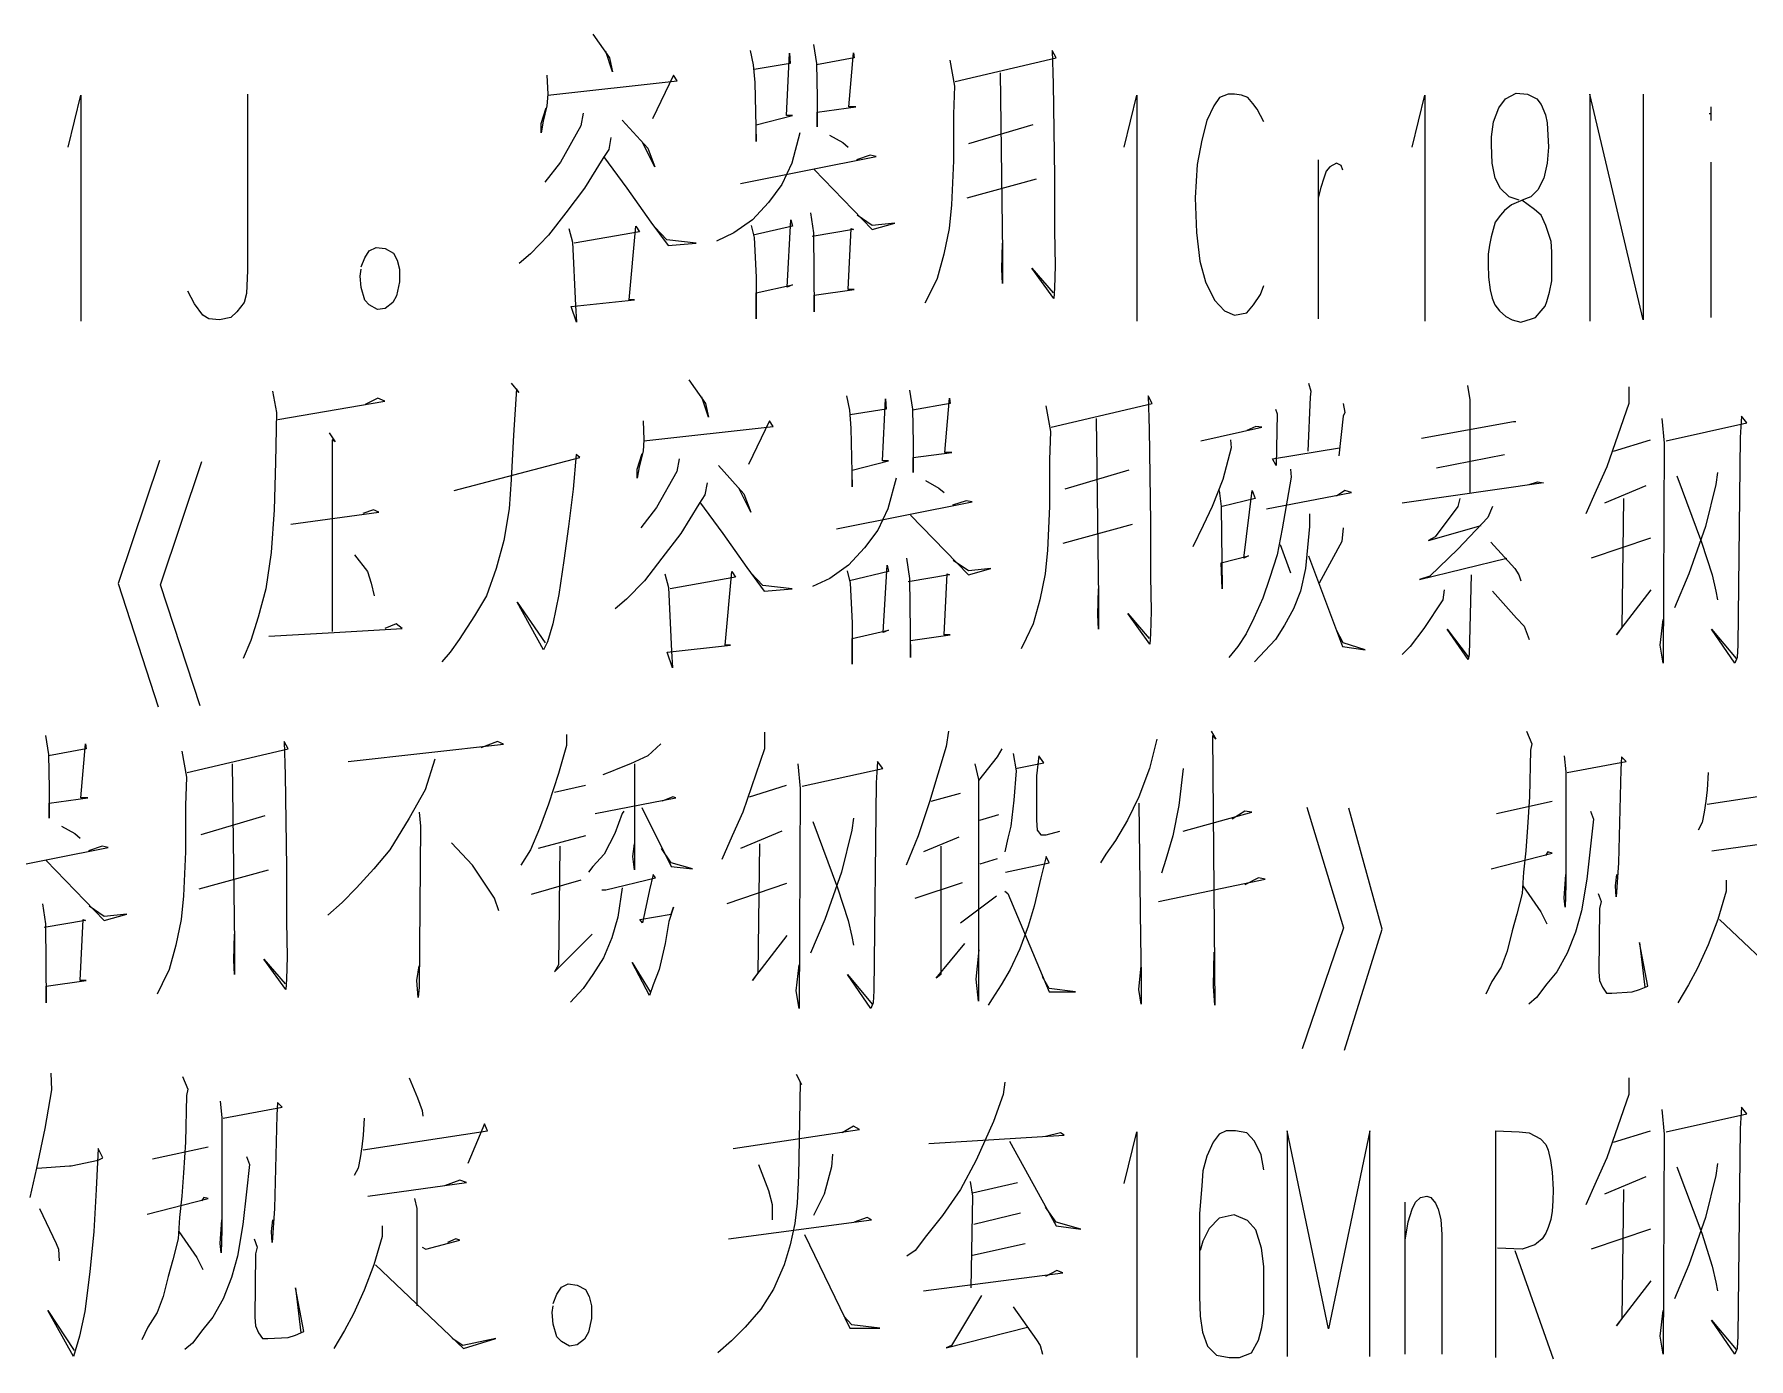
# Model space of a CAD drawing. Extents: x 0 to 8410, y 0 to 11890.
# Drawn here: x 7604.1 to 7901.8, y 11146.6 to 11376.6 of the extents above; entities that cross this region are included whole.
import ezdxf

# ---------------------------------------------------------------- set-up
doc = ezdxf.new("R2010")
doc.units = 0
doc.header["$MEASUREMENT"] = 0
doc.layers.add('6', color=7, linetype='Continuous')
doc.layers.add('8', color=7, linetype='Continuous')

# ---------------------------------------------------------------- blocks, each defined once
blk = doc.blocks.new('BLKENT759')
at = {"layer": '8', "color": 2, "linetype": 'Continuous'}
for p, q in [((7701.14, 11376.6), (7704.01, 11372.5)), ((7704.54, 11370.1), (7703.36, 11373.6)), ((7728.46, 11373.8), (7728.98, 11371.3)), ((7734.73, 11362.5), (7735.25, 11373.3)), ((7735.25, 11373.3), (7735.39, 11371.5)), ((7739.44, 11374.8), (7739.96, 11371.5)), ((7745.58, 11364), (7746.37, 11373.4)), ((7746.37, 11373.4), (7746.5, 11372.5)), ((7781.53, 11372.5), (7780.87, 11373.8)), ((7780.87, 11373.8), (7781.01, 11368)), ((7704.01, 11372.5), (7704.54, 11370.1)), ((7728.98, 11371.3), (7729.24, 11368.2)), ((7735.39, 11371.5), (7729.11, 11370.5)), ((7746.5, 11372.5), (7739.96, 11371.3)), ((7739.96, 11371.5), (7740.09, 11365.6)), ((7763.1, 11372.1), (7763.88, 11367.6)), ((7764.01, 11368.4), (7781.53, 11372.5)), ((7771.86, 11369.9), (7772.25, 11338.7)), ((7693.16, 11369.5), (7693.29, 11366.2)), ((7693.29, 11366), (7715.78, 11368.5)), ((7715.12, 11369.5), (7711.46, 11361.9)), ((7715.78, 11368.5), (7715.12, 11369.5)), ((7729.24, 11368.2), (7729.5, 11358)), ((7763.88, 11367.6), (7763.75, 11362.7)), ((7781.01, 11368), (7781.27, 11351.9)), ((7610.03, 11357), (7612.25, 11366)), ((7612.25, 11366), (7612.25, 11326.8)), ((7641.14, 11366.2), (7641.14, 11335.6)), ((7693.16, 11364.2), (7692.51, 11361.5)), ((7693.29, 11366.2), (7693.16, 11364.2)), ((7740.09, 11365.6), (7740.09, 11360.5)), ((7740.09, 11363.1), (7746.76, 11364)), ((7746.76, 11364), (7745.58, 11364)), ((7793.36, 11357), (7795.58, 11366)), ((7795.58, 11366), (7795.58, 11326.8)), ((7808.91, 11364.2), (7807.74, 11361.6)), ((7809.89, 11365.6), (7808.91, 11364.2)), ((7811.4, 11366.2), (7809.89, 11365.6)), ((7812.51, 11366.2), (7811.4, 11366.2)), ((7813.75, 11366), (7812.51, 11366.2)), ((7814.86, 11365.6), (7813.75, 11366)), ((7815.71, 11364.6), (7814.86, 11365.6)), ((7816.43, 11363.6), (7815.71, 11364.6)), ((7843.36, 11357), (7845.58, 11366)), ((7845.58, 11366), (7845.58, 11326.8)), ((7858.39, 11363.8), (7859.57, 11365.4)), ((7859.57, 11365.4), (7861.4, 11366.4)), ((7861.4, 11366.4), (7863.36, 11366.2)), ((7863.36, 11366.2), (7864.99, 11365.4)), ((7864.99, 11365.4), (7865.78, 11364.4)), ((7865.78, 11364.4), (7866.5, 11362.6)), ((7883.49, 11327), (7874.21, 11366.2)), ((7874.21, 11366.2), (7874.21, 11326.8)), ((7883.49, 11366.2), (7883.49, 11327)), ((7895.19, 11364), (7895.19, 11361.6)), ((7692.12, 11361.1), (7693.03, 11363.8)), ((7692.51, 11361.5), (7692.12, 11359.5)), ((7692.12, 11359.5), (7692.12, 11361.1)), ((7699.44, 11362.9), (7699.05, 11360.7)), ((7706.23, 11361.7), (7710.68, 11356.8)), ((7729.5, 11360.9), (7735.78, 11362.5)), ((7735.78, 11362.5), (7734.73, 11362.5)), ((7740.09, 11360.5), (7740.09, 11363.1)), ((7763.75, 11362.7), (7763.75, 11354.6)), ((7807.74, 11361.6), (7806.82, 11358.2)), ((7817.61, 11361.4), (7816.43, 11363.6)), ((7857.15, 11358.8), (7857.48, 11361.4)), ((7857.48, 11361.4), (7858.39, 11363.8)), ((7866.5, 11362.6), (7866.82, 11361.2)), ((7866.82, 11361.2), (7867.02, 11357)), ((7895.32, 11362.8), (7894.93, 11362.8)), ((7699.05, 11360.7), (7695.52, 11354.4)), ((7704.27, 11358.7), (7703.88, 11356.6)), ((7729.5, 11358), (7729.5, 11360.9)), ((7737.08, 11359.5), (7735.65, 11354.2)), ((7742.18, 11359.1), (7744.53, 11357.8)), ((7777.48, 11360.9), (7766.36, 11357.6)), ((7806.82, 11358.2), (7806.04, 11354)), ((7857.15, 11357.4), (7857.15, 11358.8)), ((7702.84, 11355), (7699.7, 11349.9)), ((7703.88, 11356.6), (7702.84, 11355)), ((7702.97, 11355.4), (7707.02, 11349.9)), ((7711.86, 11353.6), (7709.76, 11357.8)), ((7710.68, 11356.8), (7711.86, 11353.6)), ((7726.76, 11350.7), (7750.29, 11355.4)), ((7744.53, 11357.8), (7745.45, 11357)), ((7749.24, 11355.6), (7746.89, 11354.8)), ((7750.29, 11355.4), (7749.24, 11355.6)), ((7857.28, 11354.2), (7857.15, 11357.4)), ((7867.02, 11357), (7866.82, 11354.2)), ((7695.52, 11354.4), (7692.77, 11350.9)), ((7735.65, 11354.2), (7733.95, 11350.5)), ((7739.57, 11353.1), (7749.63, 11342.7)), ((7763.75, 11354.6), (7763.36, 11347)), ((7806.04, 11354), (7805.71, 11348.2)), ((7827.02, 11354.8), (7827.02, 11327.2)), ((7828.46, 11352.8), (7828, 11351.6)), ((7829.04, 11353.6), (7828.46, 11352.8)), ((7830.22, 11354.2), (7829.04, 11353.6)), ((7831.01, 11353.8), (7830.22, 11354.2)), ((7831.33, 11353), (7831.01, 11353.8)), ((7857.8, 11351.6), (7857.28, 11354.2)), ((7866.82, 11354.2), (7866.23, 11351.6)), ((7895.19, 11354.4), (7895.19, 11327.4)), ((7699.7, 11349.9), (7696.43, 11345.6)), ((7707.02, 11349.9), (7711.2, 11344)), ((7733.95, 11350.5), (7731.59, 11347.4)), ((7766.1, 11348.2), (7778.13, 11351.5)), ((7781.27, 11351.9), (7781.27, 11343.4)), ((7827.48, 11350), (7827.02, 11348.2)), ((7828, 11351.6), (7827.48, 11350)), ((7858.72, 11349.8), (7857.8, 11351.6)), ((7860.22, 11348.4), (7858.72, 11349.8)), ((7865.19, 11349.6), (7863.95, 11348.4)), ((7866.23, 11351.6), (7865.19, 11349.6)), ((7731.59, 11347.4), (7728.85, 11344.4)), ((7763.36, 11347), (7762.97, 11342.9)), ((7805.71, 11348.2), (7805.91, 11342.2)), ((7860.61, 11347), (7859.37, 11346)), ((7861.92, 11347.8), (7860.22, 11348.4)), ((7863.03, 11348), (7860.61, 11347)), ((7864.6, 11346.2), (7862.38, 11347.8)), ((7863.95, 11348.4), (7863.03, 11348)), ((7865.78, 11345.2), (7864.6, 11346.2)), ((7696.43, 11345.6), (7693.42, 11341.7)), ((7707.41, 11330.5), (7708.59, 11343.3)), ((7708.59, 11343.3), (7709.24, 11342.3)), ((7711.2, 11344), (7714.21, 11339.9)), ((7713.95, 11340.9), (7711.86, 11343.1)), ((7728.85, 11344.4), (7725.58, 11342.1)), ((7728.59, 11343.4), (7729.11, 11341.3)), ((7735.78, 11343.3), (7728.98, 11341.7)), ((7734.86, 11332.7), (7735.52, 11344.4)), ((7735.52, 11344.4), (7735.78, 11343.3)), ((7738.91, 11345.6), (7739.44, 11342.1)), ((7749.63, 11343.4), (7747.02, 11345.2)), ((7749.63, 11342.7), (7753.55, 11343.8)), ((7753.55, 11343.8), (7749.63, 11343.4)), ((7781.27, 11343.4), (7781.27, 11342.5)), ((7857.8, 11344), (7857.08, 11341.4)), ((7858.72, 11345.2), (7857.8, 11344)), ((7859.37, 11346), (7858.72, 11345.2)), ((7866.56, 11343.4), (7865.78, 11345.2)), ((7867.48, 11340.6), (7866.56, 11343.4)), ((7693.42, 11341.7), (7690.29, 11338.5)), ((7696.95, 11342.9), (7697.61, 11340.5)), ((7697.61, 11340.5), (7698.13, 11329.5)), ((7709.24, 11342.3), (7697.87, 11340.3)), ((7719.05, 11340.3), (7713.95, 11340.9)), ((7714.21, 11339.9), (7719.05, 11340.3)), ((7725.58, 11342.1), (7722.57, 11340.7)), ((7729.11, 11341.3), (7729.5, 11334.4)), ((7746.37, 11342.7), (7739.18, 11341.5)), ((7739.44, 11342.1), (7739.57, 11328.4)), ((7745.45, 11332.3), (7745.97, 11342.9)), ((7745.97, 11342.9), (7746.37, 11342.7)), ((7762.97, 11342.9), (7762.05, 11338.4)), ((7772.12, 11335.8), (7772.25, 11340.3)), ((7781.27, 11342.5), (7781.4, 11336.4)), ((7805.91, 11342.2), (7806.5, 11337.2)), ((7857.08, 11341.4), (7856.76, 11340)), ((7867.61, 11338.8), (7867.48, 11340.6)), ((7660.88, 11336.2), (7661.53, 11337.8)), ((7661.53, 11337.8), (7662.31, 11339)), ((7662.31, 11339), (7663.49, 11339.6)), ((7663.49, 11339.6), (7665.06, 11339.4)), ((7665.06, 11339.4), (7666.5, 11338.6)), ((7666.5, 11338.6), (7667.15, 11337.4)), ((7667.15, 11337.4), (7667.54, 11335.8)), ((7690.29, 11338.5), (7688.33, 11336.8)), ((7762.05, 11338.4), (7760.87, 11334.2)), ((7772.25, 11338.7), (7772.25, 11333.3)), ((7806.5, 11337.2), (7807.48, 11333.6)), ((7856.76, 11340), (7856.56, 11338.4)), ((7856.56, 11338.4), (7856.56, 11336.6)), ((7867.61, 11336.2), (7867.61, 11338.8)), ((7641.14, 11335.6), (7641.01, 11331.6)), ((7660.74, 11334.6), (7660.88, 11335.8)), ((7660.88, 11332.6), (7660.74, 11334.6)), ((7667.54, 11335.8), (7667.54, 11333.6)), ((7729.5, 11334.4), (7729.5, 11333.4)), ((7760.87, 11334.2), (7759.7, 11331.7)), ((7772.25, 11333.3), (7772.12, 11335.8)), ((7781.14, 11330.7), (7777.35, 11336)), ((7777.35, 11336), (7781.01, 11331.7)), ((7781.4, 11336.4), (7781.27, 11332.5)), ((7856.56, 11336.6), (7856.63, 11334.4)), ((7856.63, 11334.4), (7856.89, 11332.2)), ((7867.61, 11333.8), (7867.61, 11336.2)), ((7631.99, 11329.8), (7630.81, 11332)), ((7641.01, 11331.6), (7640.61, 11330)), ((7661.53, 11330.4), (7660.88, 11332.6)), ((7667.02, 11331.2), (7666.37, 11330)), ((7667.54, 11333.6), (7667.02, 11331.2)), ((7729.5, 11333.4), (7729.5, 11327.2)), ((7729.5, 11331.7), (7735.78, 11333.1)), ((7729.5, 11327.2), (7729.5, 11331.7)), ((7735.78, 11333.1), (7734.86, 11332.7)), ((7739.57, 11331.3), (7746.5, 11332.3)), ((7739.57, 11328.4), (7739.57, 11331.3)), ((7746.5, 11332.3), (7745.45, 11332.3)), ((7759.7, 11331.7), (7758.78, 11329.9)), ((7781.27, 11332.5), (7781.14, 11330.7)), ((7807.48, 11333.6), (7809.04, 11330.4)), ((7815.84, 11329.6), (7817.02, 11331.4)), ((7817.02, 11331.4), (7817.61, 11333)), ((7856.89, 11332.2), (7857.28, 11330.8)), ((7866.76, 11330.2), (7867.22, 11331.8)), ((7867.22, 11331.8), (7867.61, 11333.8)), ((7633.42, 11327.8), (7631.99, 11329.8)), ((7639.31, 11328.4), (7638.26, 11327.4)), ((7640.61, 11330), (7639.31, 11328.4)), ((7662.31, 11329.6), (7661.53, 11330.4)), ((7663.75, 11328.8), (7662.31, 11329.6)), ((7665.06, 11329), (7663.75, 11328.8)), ((7666.37, 11330), (7665.06, 11329)), ((7697.35, 11329.3), (7708.33, 11330.5)), ((7698.26, 11326.6), (7697.35, 11329.3)), ((7698.13, 11329.5), (7698.26, 11326.6)), ((7708.33, 11330.5), (7707.41, 11330.5)), ((7809.04, 11330.4), (7810.81, 11328.6)), ((7810.81, 11328.6), (7812.51, 11327.8)), ((7812.51, 11327.8), (7814.67, 11328.2)), ((7814.67, 11328.2), (7815.84, 11329.6)), ((7857.28, 11330.8), (7857.74, 11329.6)), ((7857.74, 11329.6), (7858.52, 11328.6)), ((7858.52, 11328.6), (7859.63, 11327.6)), ((7864.8, 11327.4), (7865.78, 11328.6)), ((7865.78, 11328.6), (7866.43, 11329.4)), ((7866.43, 11329.4), (7866.76, 11330.2)), ((7634.47, 11327.2), (7633.42, 11327.8)), ((7636.3, 11327), (7634.47, 11327.2)), ((7638.26, 11327.4), (7636.3, 11327)), ((7859.63, 11327.6), (7860.74, 11327)), ((7860.74, 11327), (7862.25, 11326.6)), ((7862.25, 11326.6), (7864.08, 11327.2)), ((7864.08, 11327.2), (7864.8, 11327.4)), ((7717.81, 11316.6), (7720.68, 11312.5)), ((7645.52, 11314.6), (7646.18, 11310.9)), ((7663.82, 11313.4), (7661.6, 11312.3)), ((7665, 11312.9), (7663.82, 11313.4)), ((7686.96, 11316), (7688.27, 11314.4)), ((7687.87, 11315), (7687.35, 11307)), ((7688.27, 11314.4), (7687.87, 11315)), ((7721.21, 11310.1), (7720.03, 11313.6)), ((7745.13, 11313.8), (7745.65, 11311.3)), ((7751.4, 11302.5), (7751.93, 11313.3)), ((7751.93, 11313.3), (7752.06, 11311.5)), ((7756.11, 11314.8), (7756.63, 11311.5)), ((7762.25, 11304), (7763.04, 11313.4)), ((7763.04, 11313.4), (7763.17, 11312.5)), ((7798.2, 11312.5), (7797.55, 11313.8)), ((7797.55, 11313.8), (7797.68, 11308)), ((7825.65, 11313.6), (7825.26, 11304.2)), ((7825.39, 11316), (7825.78, 11314.6)), ((7825.78, 11314.6), (7825.65, 11313.6)), ((7852.97, 11315.6), (7853.36, 11313.1)), ((7880.95, 11315.4), (7880.95, 11312.5)), ((7646.18, 11310.9), (7646.04, 11302.3)), ((7646.44, 11309.7), (7665, 11312.9)), ((7720.68, 11312.5), (7721.21, 11310.1)), ((7745.65, 11311.3), (7745.91, 11308.2)), ((7752.06, 11311.5), (7745.78, 11310.5)), ((7763.17, 11312.5), (7756.63, 11311.3)), ((7756.63, 11311.5), (7756.76, 11305.6)), ((7779.77, 11312.1), (7780.55, 11307.6)), ((7780.68, 11308.4), (7798.2, 11312.5)), ((7819.64, 11311.5), (7819.9, 11310.7)), ((7819.9, 11310.7), (7819.77, 11301.7)), ((7831.4, 11312.5), (7831.66, 11310.9)), ((7831.66, 11310.9), (7831.4, 11310.3)), ((7853.36, 11313.1), (7853.36, 11297)), ((7880.95, 11312.5), (7877.15, 11301.5)), ((7655.33, 11307.4), (7656.37, 11305.8)), ((7709.84, 11309.5), (7709.97, 11306.2)), ((7709.97, 11306), (7732.45, 11308.5)), ((7731.8, 11309.5), (7728.14, 11301.9)), ((7732.45, 11308.5), (7731.8, 11309.5)), ((7745.91, 11308.2), (7746.17, 11298)), ((7780.55, 11307.6), (7780.42, 11302.7)), ((7788.53, 11309.9), (7788.92, 11278.7)), ((7797.68, 11308), (7797.94, 11291.9)), ((7806.7, 11306), (7817.29, 11308.4)), ((7816.24, 11308.5), (7814.67, 11307.8)), ((7817.29, 11308.4), (7816.24, 11308.5)), ((7831.4, 11310.3), (7830.62, 11303.4)), ((7860.95, 11309.3), (7845, 11306.4)), ((7861.34, 11309.3), (7860.95, 11309.3)), ((7886.7, 11309.9), (7887.09, 11305.6)), ((7887.48, 11306), (7901.47, 11309.1)), ((7900.55, 11310.3), (7900.29, 11306.6)), ((7901.47, 11309.1), (7900.55, 11310.3)), ((7656.37, 11305.8), (7655.85, 11306.2)), ((7655.85, 11306.2), (7655.85, 11272.9)), ((7687.35, 11307), (7686.96, 11299.3)), ((7709.97, 11306.2), (7709.84, 11304.2)), ((7756.76, 11305.6), (7756.76, 11300.5)), ((7811.93, 11304.8), (7810.49, 11299.3)), ((7811.8, 11306.2), (7811.93, 11304.8)), ((7819.12, 11302.9), (7830.75, 11304.8)), ((7878.33, 11304.2), (7884.74, 11306.2)), ((7887.09, 11305.6), (7886.96, 11267.4)), ((7900.29, 11306.6), (7899.9, 11270.5)), ((7625.91, 11302.6), (7618.72, 11281.2)), ((7626.04, 11281), (7633.23, 11302.4)), ((7646.04, 11302.3), (7645.78, 11294)), ((7677.03, 11297.4), (7698.85, 11303.1)), ((7698.2, 11303.6), (7697.68, 11297.6)), ((7698.85, 11303.1), (7698.2, 11303.6)), ((7708.79, 11301.1), (7709.7, 11303.8)), ((7709.18, 11301.5), (7708.79, 11299.5)), ((7709.84, 11304.2), (7709.18, 11301.5)), ((7716.11, 11302.9), (7715.72, 11300.7)), ((7722.91, 11301.7), (7727.35, 11296.8)), ((7746.17, 11300.9), (7752.45, 11302.5)), ((7752.45, 11302.5), (7751.4, 11302.5)), ((7756.76, 11303.1), (7763.43, 11304)), ((7756.76, 11300.5), (7756.76, 11303.1)), ((7763.43, 11304), (7762.25, 11304)), ((7780.42, 11302.7), (7780.42, 11294.6)), ((7819.77, 11301.7), (7819.12, 11302.9)), ((7847.61, 11301.3), (7859.38, 11303.6)), ((7877.15, 11301.5), (7875.32, 11297.4)), ((7686.96, 11299.3), (7686.57, 11294.2)), ((7708.79, 11299.5), (7708.79, 11301.1)), ((7715.72, 11300.7), (7712.19, 11294.4)), ((7720.95, 11298.7), (7720.55, 11296.6)), ((7746.17, 11298), (7746.17, 11300.9)), ((7753.76, 11299.5), (7752.32, 11294.2)), ((7758.85, 11299.1), (7761.21, 11297.8)), ((7794.15, 11300.9), (7783.04, 11297.6)), ((7810.49, 11299.3), (7808.66, 11294.6)), ((7822.38, 11299.7), (7820.81, 11290.7)), ((7822.25, 11301.1), (7822.38, 11299.7)), ((7866.17, 11298.7), (7841.6, 11295.2)), ((7863.69, 11298.4), (7865.13, 11298.9)), ((7865.13, 11298.9), (7866.17, 11298.7)), ((7889.31, 11299.9), (7893.62, 11288.4)), ((7896.37, 11300.5), (7896.11, 11298.4)), ((7697.68, 11297.6), (7696.89, 11291.1)), ((7720.55, 11296.6), (7719.51, 11295)), ((7728.53, 11293.6), (7726.44, 11297.8)), ((7727.35, 11296.8), (7728.53, 11293.6)), ((7761.21, 11297.8), (7762.12, 11297)), ((7765.91, 11295.6), (7763.56, 11294.8)), ((7766.96, 11295.4), (7765.91, 11295.6)), ((7809.83, 11297.4), (7810.23, 11294.6)), ((7816.11, 11296), (7810.36, 11294.6)), ((7814.15, 11285.6), (7815.59, 11297.4)), ((7815.59, 11297.4), (7816.11, 11296)), ((7818.07, 11294.2), (7832.84, 11297)), ((7831.66, 11297.4), (7830.23, 11296.4)), ((7832.84, 11297), (7831.66, 11297.4)), ((7851.66, 11296), (7851.27, 11294.6)), ((7875.32, 11297.4), (7873.49, 11293.3)), ((7883.95, 11298.2), (7876.76, 11295.2)), ((7880.03, 11296), (7879.77, 11273.6)), ((7896.11, 11298.4), (7894.28, 11291.1)), ((7645.78, 11294), (7645.26, 11286.6)), ((7648.66, 11291.5), (7663.95, 11293.6)), ((7663.04, 11294), (7661.21, 11293.4)), ((7663.95, 11293.6), (7663.04, 11294)), ((7686.57, 11294.2), (7685.65, 11288.7)), ((7712.19, 11294.4), (7709.44, 11290.9)), ((7719.51, 11295), (7716.37, 11289.9)), ((7719.64, 11295.4), (7723.69, 11289.9)), ((7743.43, 11290.7), (7766.96, 11295.4)), ((7752.32, 11294.2), (7750.62, 11290.5)), ((7756.24, 11293.1), (7766.31, 11282.7)), ((7780.42, 11294.6), (7780.03, 11287)), ((7808.66, 11294.6), (7807.09, 11291.3)), ((7810.23, 11294.6), (7810.36, 11280.3)), ((7825.52, 11293.3), (7825.52, 11291.1)), ((7851.27, 11294.6), (7847.35, 11289.3)), ((7856.5, 11292.7), (7851.27, 11287.2)), ((7857.29, 11294.6), (7856.5, 11292.7)), ((7696.89, 11291.1), (7696.11, 11285.2)), ((7716.37, 11289.9), (7713.1, 11285.6)), ((7723.69, 11289.9), (7727.87, 11284)), ((7750.62, 11290.5), (7748.27, 11287.4)), ((7782.78, 11288.2), (7794.8, 11291.5)), ((7797.94, 11291.9), (7797.94, 11283.4)), ((7807.09, 11291.3), (7805.26, 11287.6)), ((7820.81, 11290.7), (7819.9, 11286.2)), ((7825.52, 11291.1), (7824.87, 11283.8)), ((7831.4, 11290.9), (7831.14, 11288.5)), ((7846.17, 11288.7), (7855.32, 11291.3)), ((7894.28, 11291.1), (7891.4, 11282.9)), ((7645.26, 11286.6), (7644.35, 11280.3)), ((7685.65, 11288.7), (7684.35, 11283.8)), ((7748.27, 11287.4), (7745.52, 11284.4)), ((7780.03, 11287), (7779.64, 11282.9)), ((7820.42, 11288), (7822.25, 11283.1)), ((7831.14, 11288.5), (7827.22, 11281.3)), ((7847.35, 11289.3), (7846.17, 11288.7)), ((7851.27, 11287.2), (7846.44, 11282.5)), ((7857.02, 11288.4), (7861.21, 11283.8)), ((7884.74, 11289.1), (7874.41, 11285.6)), ((7893.62, 11288.4), (7895.46, 11282.7)), ((7659.77, 11286.2), (7661.99, 11283.3)), ((7684.35, 11283.8), (7682.65, 11279.1)), ((7696.11, 11285.2), (7695.19, 11279.3)), ((7713.1, 11285.6), (7710.1, 11281.7)), ((7727.87, 11284), (7730.88, 11279.9)), ((7745.52, 11284.4), (7742.25, 11282.1)), ((7751.53, 11272.7), (7752.19, 11284.4)), ((7752.19, 11284.4), (7752.45, 11283.3)), ((7755.59, 11285.6), (7756.11, 11282.1)), ((7766.31, 11283.4), (7763.69, 11285.2)), ((7766.31, 11282.7), (7770.23, 11283.8)), ((7770.23, 11283.8), (7766.31, 11283.4)), ((7810.23, 11284.8), (7814.93, 11286)), ((7810.36, 11280.3), (7810.23, 11284.8)), ((7814.93, 11286), (7814.15, 11285.6)), ((7819.9, 11286.2), (7818.59, 11282.1)), ((7824.87, 11283.8), (7823.95, 11279.9)), ((7825.39, 11286), (7831.27, 11270.3)), ((7844.61, 11281.9), (7859.77, 11285.6)), ((7861.21, 11283.8), (7861.86, 11282.7)), ((7618.72, 11281.2), (7625.65, 11259.8)), ((7632.97, 11260), (7626.04, 11281)), ((7661.99, 11283.3), (7662.65, 11281.3)), ((7662.65, 11281.3), (7663.17, 11279.1)), ((7710.1, 11281.7), (7706.96, 11278.5)), ((7713.63, 11282.9), (7714.28, 11280.5)), ((7725.91, 11282.3), (7714.54, 11280.3)), ((7724.08, 11270.5), (7725.26, 11283.3)), ((7725.26, 11283.3), (7725.91, 11282.3)), ((7730.62, 11280.9), (7728.53, 11283.1)), ((7735.72, 11280.3), (7730.62, 11280.9)), ((7742.25, 11282.1), (7739.25, 11280.7)), ((7745.26, 11283.4), (7745.78, 11281.3)), ((7752.45, 11283.3), (7745.65, 11281.7)), ((7745.78, 11281.3), (7746.17, 11274.4)), ((7763.04, 11282.7), (7755.85, 11281.5)), ((7756.11, 11282.1), (7756.24, 11268.4)), ((7762.12, 11272.3), (7762.65, 11282.9)), ((7762.65, 11282.9), (7763.04, 11282.7)), ((7779.64, 11282.9), (7778.72, 11278.4)), ((7797.94, 11283.4), (7797.94, 11282.5)), ((7797.94, 11282.5), (7798.07, 11276.4)), ((7818.59, 11282.1), (7817.42, 11278.7)), ((7846.44, 11282.5), (7844.61, 11281.9)), ((7853.63, 11282.7), (7853.23, 11268.9)), ((7861.86, 11282.7), (7862.25, 11281.7)), ((7891.4, 11282.9), (7888.92, 11277)), ((7895.46, 11282.7), (7896.11, 11279.9)), ((7644.35, 11280.3), (7643.04, 11275.4)), ((7682.65, 11279.1), (7680.55, 11275.6)), ((7692.58, 11269.7), (7688.01, 11278)), ((7688.01, 11278), (7692.84, 11270.9)), ((7695.19, 11279.3), (7694.15, 11274.2)), ((7706.96, 11278.5), (7705, 11276.8)), ((7714.28, 11280.5), (7714.8, 11269.5)), ((7730.88, 11279.9), (7735.72, 11280.3)), ((7778.72, 11278.4), (7777.55, 11274.2)), ((7788.79, 11275.8), (7788.92, 11280.3)), ((7788.92, 11278.7), (7788.92, 11273.3)), ((7817.42, 11278.7), (7815.85, 11275.2)), ((7823.95, 11279.9), (7822.78, 11276.8)), ((7848.66, 11278.4), (7845.39, 11273.4)), ((7848.92, 11280.1), (7848.66, 11278.4)), ((7857.29, 11279.9), (7861.47, 11275.2)), ((7878.85, 11272.3), (7884.87, 11280.1)), ((7896.11, 11279.9), (7896.37, 11278.4)), ((7643.04, 11275.4), (7641.73, 11271.3)), ((7680.55, 11275.6), (7677.94, 11271.5)), ((7788.92, 11273.3), (7788.79, 11275.8)), ((7797.81, 11270.7), (7794.02, 11276)), ((7794.02, 11276), (7797.68, 11271.7)), ((7798.07, 11276.4), (7797.94, 11272.5)), ((7815.85, 11275.2), (7814.54, 11272.5)), ((7822.78, 11276.8), (7821.21, 11274)), ((7861.47, 11275.2), (7862.78, 11273.8)), ((7886.44, 11270.5), (7886.96, 11275)), ((7644.87, 11272.1), (7656.24, 11272.7)), ((7656.24, 11272.7), (7668.01, 11273.4)), ((7666.96, 11274.2), (7665, 11273.4)), ((7668.01, 11273.4), (7666.96, 11274.2)), ((7694.15, 11274.2), (7693.23, 11271.1)), ((7746.17, 11274.4), (7746.17, 11273.4)), ((7746.17, 11273.4), (7746.17, 11267.2)), ((7746.17, 11271.7), (7752.45, 11273.1)), ((7746.17, 11267.2), (7746.17, 11271.7)), ((7752.45, 11273.1), (7751.53, 11272.7)), ((7756.24, 11271.3), (7763.17, 11272.3)), ((7763.17, 11272.3), (7762.12, 11272.3)), ((7776.37, 11271.7), (7775.46, 11269.9)), ((7777.55, 11274.2), (7776.37, 11271.7)), ((7797.94, 11272.5), (7797.81, 11270.7)), ((7814.54, 11272.5), (7813.1, 11270.3)), ((7821.21, 11274), (7819.64, 11271.5)), ((7831.4, 11270.9), (7830.23, 11273.1)), ((7845.39, 11273.4), (7843.04, 11270.3)), ((7853.1, 11268), (7849.44, 11273.3)), ((7849.44, 11273.3), (7853.1, 11268.5)), ((7862.78, 11273.8), (7863.69, 11271.5)), ((7879.77, 11273.6), (7878.85, 11272.3)), ((7899.38, 11267.4), (7895.32, 11273.3)), ((7895.32, 11273.3), (7899.64, 11268.2)), ((7641.73, 11271.3), (7640.42, 11268.2)), ((7676.37, 11269.3), (7674.93, 11267.6)), ((7677.94, 11271.5), (7676.37, 11269.3)), ((7693.23, 11271.1), (7692.58, 11269.7)), ((7714.02, 11269.3), (7725, 11270.5)), ((7714.93, 11266.6), (7714.02, 11269.3)), ((7714.8, 11269.5), (7714.93, 11266.6)), ((7725, 11270.5), (7724.08, 11270.5)), ((7756.24, 11268.4), (7756.24, 11271.3)), ((7813.1, 11270.3), (7811.53, 11268.4)), ((7819.64, 11271.5), (7815.98, 11267.6)), ((7831.27, 11270.3), (7835.19, 11269.7)), ((7835.19, 11269.7), (7831.4, 11270.9)), ((7843.04, 11270.3), (7841.6, 11268.9)), ((7853.23, 11268.9), (7853.1, 11268)), ((7886.96, 11267.4), (7886.44, 11270.5)), ((7899.9, 11270.5), (7899.77, 11268.4)), ((7899.77, 11268.4), (7899.38, 11267.4)), ((7606.11, 11254.8), (7606.63, 11251.5)), ((7648.2, 11252.5), (7647.55, 11253.8)), ((7647.55, 11253.8), (7647.68, 11248)), ((7684.54, 11253.8), (7681.66, 11252.7)), ((7685.59, 11253.3), (7684.54, 11253.8)), ((7696.57, 11255), (7696.57, 11253.1)), ((7730.95, 11255.4), (7730.95, 11252.5)), ((7762.84, 11255.6), (7762.45, 11252.9)), ((7799.05, 11254.2), (7797.74, 11249.1)), ((7808.46, 11255.6), (7809.25, 11254.2)), ((7809.25, 11254.2), (7808.72, 11254.8)), ((7808.72, 11254.8), (7809.11, 11208)), ((7863.23, 11255.6), (7864.15, 11253.4)), ((7613.17, 11252.5), (7606.63, 11251.3)), ((7606.63, 11251.5), (7606.76, 11245.6)), ((7612.25, 11244), (7613.04, 11253.4)), ((7613.04, 11253.4), (7613.17, 11252.5)), ((7629.77, 11252.1), (7630.55, 11247.6)), ((7630.68, 11248.4), (7648.2, 11252.5)), ((7658.66, 11250.3), (7685.59, 11253.3)), ((7696.57, 11253.1), (7695.13, 11248.2)), ((7710.68, 11251.3), (7707.68, 11249.9)), ((7712.91, 11253.4), (7710.68, 11251.3)), ((7730.95, 11252.5), (7727.15, 11241.5)), ((7762.45, 11252.9), (7759.57, 11243.3)), ((7771.34, 11251.1), (7768.07, 11247)), ((7772.12, 11252.5), (7771.34, 11251.1)), ((7774.08, 11251.7), (7774.61, 11248.7)), ((7778.53, 11251.3), (7778.13, 11247.8)), ((7779.44, 11250.1), (7778.53, 11251.3)), ((7863.89, 11252.3), (7863.75, 11244.2)), ((7864.15, 11253.4), (7863.89, 11252.3)), ((7869.77, 11251.3), (7870.03, 11248.5)), ((7879.7, 11251.1), (7879.57, 11248.9)), ((7880.49, 11250.3), (7879.7, 11251.1)), ((7638.53, 11249.9), (7638.92, 11218.7)), ((7647.68, 11248), (7647.94, 11231.9)), ((7673.69, 11250.7), (7671.99, 11245.4)), ((7695.13, 11248.2), (7693.43, 11242.9)), ((7704.67, 11248.7), (7702.84, 11248)), ((7705.19, 11248.9), (7704.67, 11248.7)), ((7707.68, 11249.9), (7705.19, 11248.9)), ((7708.33, 11249.9), (7708.33, 11231.5)), ((7736.7, 11249.9), (7737.09, 11245.6)), ((7737.48, 11246), (7751.47, 11249.1)), ((7750.55, 11250.3), (7750.29, 11246.6)), ((7751.47, 11249.1), (7750.55, 11250.3)), ((7767.42, 11249.9), (7768.07, 11247.2)), ((7774.61, 11248.7), (7774.21, 11243.6)), ((7774.47, 11249.1), (7779.44, 11250.1)), ((7797.74, 11249.1), (7795.91, 11244.2)), ((7803.62, 11249.1), (7802.84, 11242.7)), ((7870.03, 11248.5), (7870.03, 11228.9)), ((7870.29, 11248.4), (7880.49, 11250.3)), ((7879.57, 11248.9), (7879.18, 11232.7)), ((7894.74, 11248.4), (7894.6, 11245.4)), ((7606.76, 11245.6), (7606.76, 11240.5)), ((7630.55, 11247.6), (7630.42, 11242.7)), ((7671.99, 11245.4), (7669.25, 11240.5)), ((7694.48, 11245), (7699.83, 11246.2)), ((7728.33, 11244.2), (7734.74, 11246.2)), ((7737.09, 11245.6), (7736.96, 11207.4)), ((7750.29, 11246.6), (7749.9, 11210.5)), ((7768.07, 11247.2), (7768.07, 11208.7)), ((7778.13, 11247.8), (7778.13, 11240.1)), ((7894.6, 11245.4), (7894.34, 11243.4)), ((7894.6, 11242.9), (7916.17, 11246.2)), ((7606.76, 11243.1), (7613.43, 11244)), ((7606.76, 11240.5), (7606.76, 11243.1)), ((7613.43, 11244), (7612.25, 11244)), ((7630.42, 11242.7), (7630.42, 11234.6)), ((7693.43, 11242.9), (7691.86, 11238.7)), ((7701.53, 11241.3), (7715.52, 11244)), ((7709.64, 11242.3), (7714.74, 11232.1)), ((7715, 11244.2), (7713.17, 11243.4)), ((7715.52, 11244), (7715, 11244.2)), ((7759.57, 11243.3), (7757.61, 11237.4)), ((7759.83, 11243.4), (7764.93, 11244.8)), ((7774.21, 11243.6), (7773.69, 11239.1)), ((7795.91, 11244.2), (7793.95, 11240.1)), ((7795.91, 11243.1), (7796.17, 11219.7)), ((7802.84, 11242.7), (7801.79, 11237.4)), ((7825.06, 11242.4), (7831.47, 11221.4)), ((7838.13, 11221.2), (7832.38, 11242.2)), ((7858, 11241.3), (7867.68, 11243.4)), ((7863.75, 11244.2), (7863.36, 11238.9)), ((7894.34, 11243.4), (7894.08, 11241.5)), ((7608.85, 11239.1), (7611.21, 11237.8)), ((7644.15, 11240.9), (7633.04, 11237.6)), ((7669.25, 11240.5), (7665.85, 11235)), ((7670.95, 11241.5), (7671.21, 11239.1)), ((7671.21, 11239.1), (7670.95, 11211.1)), ((7706.24, 11241.3), (7704.93, 11237.8)), ((7706.5, 11241.7), (7706.24, 11241.3)), ((7727.15, 11241.5), (7725.32, 11237.4)), ((7739.31, 11239.9), (7743.62, 11228.4)), ((7746.37, 11240.5), (7746.11, 11238.4)), ((7768.33, 11240.1), (7771.6, 11241.1)), ((7773.69, 11239.1), (7773.17, 11237)), ((7778.13, 11240.1), (7778.27, 11238.4)), ((7793.95, 11240.1), (7791.86, 11236.6)), ((7803.62, 11238.2), (7815.52, 11241.5)), ((7814.34, 11241.7), (7812.12, 11240.3)), ((7815.52, 11241.5), (7814.34, 11241.7)), ((7863.36, 11238.9), (7863.1, 11234.8)), ((7874.34, 11241.7), (7874.87, 11240.3)), ((7874.87, 11240.3), (7874.34, 11235.6)), ((7893.69, 11239.7), (7893.04, 11238.4)), ((7894.08, 11241.5), (7893.69, 11239.7)), ((7611.21, 11237.8), (7612.12, 11237)), ((7680.23, 11232.3), (7676.57, 11236.2)), ((7691.86, 11238.7), (7690.29, 11235)), ((7699.83, 11237.4), (7691.6, 11235.2)), ((7704.93, 11237.8), (7703.1, 11234.2)), ((7708.07, 11233.8), (7708.33, 11236)), ((7725.32, 11237.4), (7723.49, 11233.3)), ((7733.95, 11238.2), (7726.76, 11235.2)), ((7730.03, 11236), (7729.77, 11213.6)), ((7746.11, 11238.4), (7744.28, 11231.1)), ((7757.61, 11237.4), (7755.52, 11232.3)), ((7764.28, 11237), (7758.53, 11234.6)), ((7764.67, 11237.2), (7764.28, 11237)), ((7773.17, 11237), (7772.64, 11234.6)), ((7778.27, 11238.4), (7778.92, 11237.6)), ((7778.92, 11237.6), (7779.83, 11237.6)), ((7779.83, 11237.6), (7782.19, 11238.2)), ((7791.86, 11236.6), (7790.16, 11234.2)), ((7801.79, 11237.4), (7800.62, 11233.3)), ((7895.39, 11234.8), (7912.51, 11237.2)), ((7593.43, 11230.7), (7616.96, 11235.4)), ((7606.24, 11233.1), (7616.31, 11222.7)), ((7615.91, 11235.6), (7613.56, 11234.8)), ((7616.96, 11235.4), (7615.91, 11235.6)), ((7630.42, 11234.6), (7630.03, 11227)), ((7665.85, 11235), (7663.1, 11231.7)), ((7690.29, 11235), (7688.59, 11232.3)), ((7695.39, 11235.6), (7695.13, 11215)), ((7703.1, 11234.2), (7701.14, 11232.1)), ((7708.33, 11231.5), (7708.07, 11233.8)), ((7714.74, 11232.7), (7713.04, 11235.2)), ((7761.53, 11235.6), (7761.53, 11213.3)), ((7771.34, 11233.4), (7768.33, 11232.5)), ((7779.83, 11233.8), (7778.92, 11230.1)), ((7780.36, 11232.7), (7779.83, 11233.8)), ((7790.16, 11234.2), (7789.25, 11232.7)), ((7800.62, 11233.3), (7799.83, 11230.9)), ((7857.09, 11231.7), (7867.68, 11234.4)), ((7863.1, 11234.8), (7862.71, 11231.1)), ((7866.89, 11234.6), (7866.5, 11234)), ((7867.68, 11234.4), (7866.89, 11234.6)), ((7874.34, 11235.6), (7873.69, 11229.9)), ((7632.78, 11228.2), (7644.8, 11231.5)), ((7647.94, 11231.9), (7647.94, 11223.4)), ((7663.1, 11231.7), (7660.1, 11228.4)), ((7684.02, 11226.6), (7680.23, 11232.3)), ((7701.14, 11232.1), (7700.36, 11231.1)), ((7703.36, 11228), (7711.99, 11230.1)), ((7711.6, 11230.7), (7710.95, 11228)), ((7711.99, 11230.1), (7711.6, 11230.7)), ((7718.4, 11231.7), (7714.74, 11232.7)), ((7714.74, 11232.1), (7718.4, 11231.7)), ((7744.28, 11231.1), (7741.4, 11222.9)), ((7772.78, 11231.1), (7780.36, 11232.7)), ((7778.92, 11230.1), (7777.74, 11225.2)), ((7816.7, 11230.1), (7814.34, 11228.9)), ((7817.87, 11229.9), (7816.7, 11230.1)), ((7862.71, 11231.1), (7862.45, 11227.4)), ((7869.77, 11226.6), (7870.03, 11230.7)), ((7878.66, 11228.7), (7878.92, 11230.7)), ((7879.18, 11232.7), (7878.79, 11226.8)), ((7630.03, 11227), (7629.64, 11222.9)), ((7660.1, 11228.4), (7657.61, 11225.8)), ((7699.05, 11229.7), (7690.42, 11227.2)), ((7702.71, 11228), (7703.36, 11228)), ((7706.24, 11228.4), (7705.46, 11223.3)), ((7710.95, 11228), (7709.77, 11222.3)), ((7734.74, 11229.1), (7724.41, 11225.6)), ((7743.62, 11228.4), (7745.46, 11222.7)), ((7757.09, 11226.6), (7765.32, 11229.3)), ((7764.93, 11222.3), (7771.21, 11227)), ((7772.64, 11227.8), (7773.17, 11227.4)), ((7773.17, 11227.4), (7780.36, 11210.3)), ((7799.31, 11226), (7817.87, 11229.9)), ((7862.45, 11227.4), (7861.53, 11223.8)), ((7862.58, 11228.7), (7865.72, 11224.2)), ((7870.03, 11228.9), (7869.9, 11225)), ((7873.69, 11229.9), (7872.77, 11224.4)), ((7875.65, 11227.4), (7876.17, 11226)), ((7878.79, 11226.8), (7878.66, 11228.7)), ((7897.87, 11227.8), (7896.43, 11222.9)), ((7897.87, 11229.7), (7897.87, 11227.8)), ((7605.59, 11225.6), (7606.11, 11222.1)), ((7616.31, 11223.4), (7613.69, 11225.2)), ((7657.61, 11225.8), (7655.13, 11223.6)), ((7684.8, 11224.4), (7684.02, 11226.6)), ((7715.13, 11225), (7714.34, 11222.5)), ((7714.74, 11223.8), (7715.13, 11225)), ((7777.74, 11225.2), (7776.7, 11221.7)), ((7865.72, 11224.2), (7866.76, 11222.1)), ((7869.9, 11225), (7869.77, 11226.6)), ((7872.77, 11224.4), (7871.73, 11220.7)), ((7875.91, 11224.8), (7875.78, 11213.8)), ((7876.17, 11226), (7875.91, 11224.8)), ((7613.04, 11222.7), (7605.85, 11221.5)), ((7606.11, 11222.1), (7606.24, 11208.4)), ((7612.12, 11212.3), (7612.65, 11222.9)), ((7612.65, 11222.9), (7613.04, 11222.7)), ((7616.31, 11222.7), (7620.23, 11223.8)), ((7620.23, 11223.8), (7616.31, 11223.4)), ((7629.64, 11222.9), (7628.72, 11218.4)), ((7647.94, 11223.4), (7647.94, 11222.5)), ((7647.94, 11222.5), (7648.07, 11216.4)), ((7705.46, 11223.3), (7704.41, 11219.7)), ((7709.25, 11222.9), (7714.74, 11223.8)), ((7709.77, 11222.3), (7709.25, 11222.9)), ((7714.34, 11222.5), (7713.69, 11218.7)), ((7741.4, 11222.9), (7738.92, 11217)), ((7745.46, 11222.7), (7746.11, 11219.9)), ((7776.7, 11221.7), (7775.26, 11217.8)), ((7831.47, 11221.4), (7824.28, 11200.4)), ((7831.6, 11200.2), (7838.13, 11221.2)), ((7861.53, 11223.8), (7860.75, 11220.9)), ((7896.43, 11222.9), (7894.74, 11218.5)), ((7896.7, 11222.9), (7911.99, 11208.4)), ((7628.72, 11218.4), (7627.55, 11214.2)), ((7638.79, 11215.8), (7638.92, 11220.3)), ((7638.92, 11218.7), (7638.92, 11213.3)), ((7694.48, 11213.8), (7701.01, 11220.3)), ((7704.41, 11219.7), (7702.97, 11216.2)), ((7713.69, 11218.7), (7712.64, 11214.2)), ((7728.85, 11212.3), (7734.87, 11220.1)), ((7746.11, 11219.9), (7746.37, 11218.4)), ((7760.75, 11212.7), (7765.72, 11218.7)), ((7796.17, 11219.7), (7796.3, 11212.9)), ((7860.75, 11220.9), (7859.83, 11217.4)), ((7871.73, 11220.7), (7870.29, 11217)), ((7884.28, 11211.3), (7882.84, 11218.9)), ((7882.84, 11218.9), (7883.75, 11211.1)), ((7894.74, 11218.5), (7892.91, 11214.4)), ((7638.92, 11213.3), (7638.79, 11215.8)), ((7647.81, 11210.7), (7644.02, 11216)), ((7644.02, 11216), (7647.68, 11211.7)), ((7648.07, 11216.4), (7647.94, 11212.5)), ((7702.97, 11216.2), (7701.14, 11213.3)), ((7710.95, 11209.7), (7707.94, 11215.4)), ((7707.94, 11215.4), (7711.08, 11210.3)), ((7767.68, 11212.5), (7768.2, 11217.6)), ((7775.26, 11217.8), (7773.56, 11214.2)), ((7808.85, 11211.3), (7808.98, 11217.2)), ((7859.83, 11217.4), (7858.79, 11214.6)), ((7870.29, 11217), (7868.46, 11213.8)), ((7606.24, 11211.3), (7613.17, 11212.3)), ((7613.17, 11212.3), (7612.12, 11212.3)), ((7627.55, 11214.2), (7626.37, 11211.7)), ((7647.94, 11212.5), (7647.81, 11210.7)), ((7670.55, 11212.3), (7670.95, 11214.8)), ((7670.81, 11209.3), (7670.55, 11212.3)), ((7695.13, 11215), (7694.48, 11213.8)), ((7701.14, 11213.3), (7699.44, 11210.9)), ((7712.64, 11214.2), (7711.6, 11211.5)), ((7729.77, 11213.6), (7728.85, 11212.3)), ((7736.44, 11210.5), (7736.96, 11215)), ((7749.38, 11207.4), (7745.32, 11213.3)), ((7745.32, 11213.3), (7749.64, 11208.2)), ((7761.53, 11213.3), (7760.75, 11212.7)), ((7768.07, 11208.7), (7767.68, 11212.5)), ((7773.56, 11214.2), (7771.99, 11211.5)), ((7780.36, 11210.9), (7779.18, 11212.9)), ((7795.91, 11210.7), (7796.3, 11214.8)), ((7796.3, 11212.9), (7796.3, 11208.2)), ((7857.22, 11212.1), (7856.17, 11209.9)), ((7858.79, 11214.6), (7857.22, 11212.1)), ((7868.46, 11213.8), (7866.76, 11211.7)), ((7875.78, 11213.8), (7875.91, 11212.3)), ((7875.91, 11212.3), (7876.43, 11211.1)), ((7892.91, 11214.4), (7891.34, 11211.5)), ((7606.24, 11208.4), (7606.24, 11211.3)), ((7626.37, 11211.7), (7625.46, 11209.9)), ((7670.95, 11211.1), (7670.81, 11209.3)), ((7699.44, 11210.9), (7697.22, 11208.5)), ((7711.6, 11211.5), (7710.95, 11209.7)), ((7736.96, 11207.4), (7736.44, 11210.5)), ((7749.9, 11210.5), (7749.77, 11208.4)), ((7771.99, 11211.5), (7770.42, 11209.1)), ((7784.93, 11210.3), (7780.36, 11210.9)), ((7780.36, 11210.3), (7784.93, 11210.3)), ((7796.3, 11208.2), (7795.91, 11210.7)), ((7809.11, 11208), (7808.85, 11211.3)), ((7864.93, 11209.3), (7863.62, 11208.2)), ((7866.76, 11211.7), (7864.93, 11209.3)), ((7876.43, 11211.1), (7877.09, 11210.1)), ((7877.09, 11210.1), (7878, 11210.1)), ((7878, 11210.1), (7881.53, 11210.3)), ((7881.53, 11210.3), (7882.84, 11210.7)), ((7882.84, 11210.7), (7884.28, 11211.3)), ((7891.34, 11211.5), (7889.51, 11208.4)), ((7749.77, 11208.4), (7749.38, 11207.4)), ((7770.42, 11209.1), (7769.77, 11208)), ((7607.02, 11196.2), (7607.16, 11193.3)), ((7629.9, 11195.6), (7630.82, 11193.4)), ((7669.25, 11195.4), (7670.68, 11191.9)), ((7736.44, 11196), (7737.35, 11194.2)), ((7737.09, 11194.6), (7736.96, 11184.6)), ((7737.35, 11194.2), (7737.09, 11194.6)), ((7772.64, 11194.6), (7772.38, 11192.5)), ((7880.95, 11195.4), (7880.95, 11192.5)), ((7607.16, 11193.3), (7605.98, 11186.6)), ((7630.55, 11192.3), (7630.42, 11184.2)), ((7630.82, 11193.4), (7630.55, 11192.3)), ((7636.44, 11191.3), (7636.7, 11188.5)), ((7670.68, 11191.9), (7671.47, 11189.7)), ((7772.38, 11192.5), (7770.68, 11187.8)), ((7880.95, 11192.5), (7877.16, 11181.5)), ((7636.7, 11188.5), (7636.7, 11168.9)), ((7636.96, 11188.4), (7647.16, 11190.3)), ((7646.24, 11188.9), (7645.85, 11172.7)), ((7646.37, 11191.1), (7646.24, 11188.9)), ((7647.16, 11190.3), (7646.37, 11191.1)), ((7661.4, 11188.4), (7661.27, 11185.4)), ((7671.47, 11189.7), (7671.6, 11188.7)), ((7886.7, 11189.9), (7887.09, 11185.6)), ((7887.48, 11186), (7901.47, 11189.1)), ((7900.55, 11190.3), (7900.29, 11186.6)), ((7901.47, 11189.1), (7900.55, 11190.3)), ((7605.98, 11186.6), (7604.54, 11179.7)), ((7661.27, 11185.4), (7661.01, 11183.4)), ((7661.27, 11182.9), (7682.84, 11186.2)), ((7682.32, 11187.4), (7679.44, 11180.5)), ((7682.84, 11186.2), (7682.32, 11187.4)), ((7725.46, 11183.1), (7747.42, 11186.4)), ((7746.37, 11187), (7744.41, 11185.8)), ((7747.42, 11186.4), (7746.37, 11187)), ((7759.44, 11184), (7782.97, 11185.4)), ((7770.68, 11187.8), (7767.68, 11181.1)), ((7782.32, 11185.8), (7779.7, 11185.2)), ((7782.97, 11185.4), (7782.32, 11185.8)), ((7793.36, 11177), (7795.59, 11186)), ((7795.59, 11186), (7795.59, 11146.8)), ((7809.83, 11185.6), (7808.79, 11184.2)), ((7811.08, 11186.2), (7809.83, 11185.6)), ((7812.71, 11186.2), (7811.08, 11186.2)), ((7814.67, 11185.8), (7812.71, 11186.2)), ((7815.98, 11184.4), (7814.67, 11185.8)), ((7828.85, 11151.8), (7821.66, 11186.2)), ((7821.66, 11186.2), (7821.66, 11147)), ((7836.04, 11186.2), (7828.85, 11151.8)), ((7836.04, 11147), (7836.04, 11186.2)), ((7857.87, 11146.8), (7857.87, 11186.2)), ((7857.87, 11186.2), (7861.93, 11186)), ((7861.93, 11186), (7863.69, 11185.8)), ((7863.69, 11185.8), (7865.65, 11184.8)), ((7878.33, 11184.2), (7884.74, 11186.2)), ((7887.09, 11185.6), (7886.96, 11147.4)), ((7900.29, 11186.6), (7899.9, 11150.5)), ((7615.26, 11183.1), (7614.87, 11176)), ((7616.04, 11181.5), (7615.26, 11183.1)), ((7624.67, 11181.3), (7634.34, 11183.4)), ((7630.42, 11184.2), (7630.03, 11178.9)), ((7661.01, 11183.4), (7660.75, 11181.5)), ((7736.96, 11184.6), (7736.83, 11178.4)), ((7773.43, 11184.4), (7781.53, 11169.7)), ((7808.79, 11184.2), (7807.74, 11181.8)), ((7817.15, 11182), (7815.98, 11184.4)), ((7865.65, 11184.8), (7866.57, 11183.8)), ((7866.57, 11183.8), (7866.96, 11182.8)), ((7866.96, 11182.8), (7867.35, 11181)), ((7604.54, 11179.7), (7603.36, 11174.6)), ((7604.67, 11179.7), (7610.29, 11180.1)), ((7610.29, 11180.1), (7610.55, 11180.1)), ((7610.55, 11180.1), (7615.26, 11181.1)), ((7615.26, 11181.1), (7616.04, 11181.5)), ((7641.01, 11181.7), (7641.53, 11180.3)), ((7641.53, 11180.3), (7641.01, 11175.6)), ((7660.36, 11179.7), (7659.7, 11178.4)), ((7660.75, 11181.5), (7660.36, 11179.7)), ((7729.9, 11180.3), (7731.6, 11175.8)), ((7742.58, 11179.9), (7741.27, 11175.2)), ((7742.71, 11182.1), (7742.58, 11179.9)), ((7767.68, 11181.1), (7764.93, 11176)), ((7807.74, 11181.8), (7807.02, 11179.2)), ((7817.61, 11179.4), (7817.15, 11182)), ((7867.35, 11181), (7867.68, 11179)), ((7877.16, 11181.5), (7875.32, 11177.4)), ((7889.31, 11179.9), (7893.63, 11168.4)), ((7896.37, 11180.5), (7896.11, 11178.4)), ((7630.03, 11178.9), (7629.77, 11174.8)), ((7662.06, 11174.8), (7679.18, 11177.2)), ((7678, 11177.6), (7675.39, 11176.6)), ((7679.18, 11177.2), (7678, 11177.6)), ((7736.83, 11178.4), (7736.57, 11173.6)), ((7766.63, 11177.4), (7767.02, 11174.8)), ((7767.02, 11175.4), (7774.87, 11177.2)), ((7806.83, 11176.6), (7806.44, 11171.8)), ((7807.02, 11179.2), (7806.83, 11176.6)), ((7867.68, 11179), (7867.87, 11176)), ((7875.32, 11177.4), (7873.49, 11173.3)), ((7883.95, 11178.2), (7876.76, 11175.2)), ((7896.11, 11178.4), (7894.28, 11171.1)), ((7614.87, 11176), (7614.48, 11168.7)), ((7623.76, 11171.7), (7634.34, 11174.4)), ((7629.77, 11174.8), (7629.38, 11171.1)), ((7633.56, 11174.6), (7633.17, 11174)), ((7634.34, 11174.4), (7633.56, 11174.6)), ((7641.01, 11175.6), (7640.36, 11169.9)), ((7670.16, 11174.4), (7670.55, 11172.7)), ((7731.6, 11175.8), (7732.25, 11173.4)), ((7736.57, 11173.6), (7736.17, 11170.1)), ((7741.27, 11175.2), (7739.44, 11171.5)), ((7764.93, 11176), (7761.8, 11171.5)), ((7767.02, 11174.8), (7766.76, 11158.9)), ((7842.12, 11147.4), (7842.12, 11173.8)), ((7843.36, 11172.6), (7843.95, 11173.8)), ((7843.95, 11173.8), (7844.8, 11174.6)), ((7844.8, 11174.6), (7845.91, 11174.8)), ((7845.91, 11174.8), (7846.63, 11174.6)), ((7846.63, 11174.6), (7847.42, 11173.6)), ((7847.42, 11173.6), (7847.87, 11172.6)), ((7867.81, 11174), (7867.68, 11172.2)), ((7867.87, 11176), (7867.81, 11174)), ((7880.03, 11176), (7879.77, 11153.6)), ((7605.06, 11172.7), (7607.94, 11166.6)), ((7629.38, 11171.1), (7629.12, 11167.4)), ((7636.44, 11166.6), (7636.7, 11170.7)), ((7645.32, 11168.7), (7645.59, 11170.7)), ((7645.85, 11172.7), (7645.46, 11166.8)), ((7670.55, 11172.7), (7670.55, 11155.8)), ((7724.67, 11167.4), (7749.51, 11170.7)), ((7732.25, 11173.4), (7732.25, 11170.7)), ((7748.72, 11171.1), (7746.5, 11170.3)), ((7749.51, 11170.7), (7748.72, 11171.1)), ((7761.8, 11171.5), (7759.05, 11168)), ((7775.39, 11171.9), (7767.29, 11169.9)), ((7781.53, 11170.3), (7779.7, 11172.9)), ((7806.44, 11171.8), (7806.44, 11157.4)), ((7809.83, 11171), (7808.13, 11169.2)), ((7812.45, 11171.6), (7809.83, 11171)), ((7814.8, 11170.6), (7812.45, 11171.6)), ((7816.24, 11169), (7814.8, 11170.6)), ((7842.64, 11170.4), (7843.36, 11172.6)), ((7847.87, 11172.6), (7848.33, 11170.8)), ((7848.33, 11170.8), (7848.53, 11168.2)), ((7867.42, 11170.8), (7866.96, 11169.4)), ((7867.68, 11172.2), (7867.42, 11170.8)), ((7894.28, 11171.1), (7891.4, 11162.9)), ((7614.48, 11168.7), (7613.82, 11161.7)), ((7629.25, 11168.7), (7632.38, 11164.2)), ((7636.7, 11168.9), (7636.57, 11165)), ((7640.36, 11169.9), (7639.44, 11164.4)), ((7645.46, 11166.8), (7645.32, 11168.7)), ((7664.54, 11167.8), (7663.1, 11162.9)), ((7664.54, 11169.7), (7664.54, 11167.8)), ((7736.17, 11170.1), (7735.39, 11166.4)), ((7737.87, 11168.2), (7745.72, 11151.9)), ((7759.05, 11168), (7757.09, 11165.4)), ((7785.85, 11169.1), (7781.53, 11170.3)), ((7781.53, 11169.7), (7785.85, 11169.1)), ((7808.13, 11169.2), (7807.02, 11167)), ((7817.22, 11165.8), (7816.24, 11169)), ((7842.12, 11167.2), (7842.64, 11170.4)), ((7848.53, 11168.2), (7848.53, 11147.4)), ((7866.57, 11168.4), (7865.91, 11167.4)), ((7866.96, 11169.4), (7866.57, 11168.4)), ((7884.74, 11169.1), (7874.41, 11165.6)), ((7893.63, 11168.4), (7895.46, 11162.7)), ((7607.94, 11166.6), (7608.33, 11165.6)), ((7608.33, 11165.6), (7608.46, 11163.6)), ((7629.12, 11167.4), (7628.2, 11163.8)), ((7636.57, 11165), (7636.44, 11166.6)), ((7642.32, 11167.4), (7642.84, 11166)), ((7642.58, 11164.8), (7642.45, 11153.8)), ((7642.84, 11166), (7642.58, 11164.8)), ((7671.47, 11166), (7672.12, 11165.6)), ((7672.12, 11165.6), (7678, 11167.2)), ((7677.35, 11167.4), (7675.91, 11166.8)), ((7678, 11167.2), (7677.35, 11167.4)), ((7735.39, 11166.4), (7734.34, 11162.9)), ((7757.09, 11165.4), (7755.65, 11164.4)), ((7767.02, 11164.6), (7776.17, 11166.6)), ((7807.02, 11167), (7806.57, 11165.4)), ((7817.61, 11162.6), (7817.22, 11165.8)), ((7862.45, 11165.6), (7858.2, 11165.8)), ((7861.21, 11165.4), (7867.87, 11146.6)), ((7864.67, 11166.4), (7862.45, 11165.6)), ((7864.93, 11166.6), (7864.67, 11166.4)), ((7865.91, 11167.4), (7864.93, 11166.6)), ((7613.82, 11161.7), (7612.91, 11154.8)), ((7628.2, 11163.8), (7627.42, 11160.9)), ((7632.38, 11164.2), (7633.43, 11162.1)), ((7639.44, 11164.4), (7638.4, 11160.7)), ((7663.1, 11162.9), (7661.4, 11158.5)), ((7663.36, 11162.9), (7678.66, 11148.4)), ((7734.34, 11162.9), (7732.51, 11158.7)), ((7781.66, 11161.9), (7779.7, 11160.9)), ((7782.71, 11161.5), (7781.66, 11161.9)), ((7817.61, 11157.2), (7817.61, 11162.6)), ((7891.4, 11162.9), (7888.92, 11157)), ((7895.46, 11162.7), (7896.11, 11159.9)), ((7627.42, 11160.9), (7626.5, 11157.4)), ((7638.4, 11160.7), (7636.96, 11157)), ((7650.95, 11151.3), (7649.51, 11158.9)), ((7649.51, 11158.9), (7650.42, 11151.1)), ((7694.87, 11157.8), (7695.65, 11159)), ((7695.65, 11159), (7696.83, 11159.6)), ((7696.83, 11159.6), (7698.4, 11159.4)), ((7698.4, 11159.4), (7699.83, 11158.6)), ((7699.83, 11158.6), (7700.49, 11157.4)), ((7732.51, 11158.7), (7730.29, 11155.2)), ((7758.53, 11158.4), (7782.71, 11161.5)), ((7878.85, 11152.3), (7884.87, 11160.1)), ((7896.11, 11159.9), (7896.37, 11158.4)), ((7626.5, 11157.4), (7625.46, 11154.6)), ((7636.96, 11157), (7635.13, 11153.8)), ((7661.4, 11158.5), (7659.57, 11154.4)), ((7694.08, 11154.6), (7694.21, 11155.8)), ((7694.21, 11156.2), (7694.87, 11157.8)), ((7700.49, 11157.4), (7700.88, 11155.8)), ((7700.88, 11155.8), (7700.88, 11153.6)), ((7768.59, 11157.6), (7763.36, 11148.9)), ((7774.08, 11155.6), (7778.13, 11149.9)), ((7806.44, 11157.4), (7806.57, 11154)), ((7817.61, 11154.4), (7817.61, 11157.2)), ((7610.95, 11147), (7606.5, 11155)), ((7606.5, 11155), (7611.08, 11148)), ((7612.91, 11154.8), (7611.99, 11150.5)), ((7625.46, 11154.6), (7623.89, 11152.1)), ((7635.13, 11153.8), (7633.43, 11151.7)), ((7642.45, 11153.8), (7642.58, 11152.3)), ((7659.57, 11154.4), (7658, 11151.5)), ((7694.21, 11152.6), (7694.08, 11154.6)), ((7694.87, 11150.4), (7694.21, 11152.6)), ((7700.88, 11153.6), (7700.36, 11151.2)), ((7730.29, 11155.2), (7727.55, 11152.1)), ((7746.11, 11152.5), (7744.67, 11154)), ((7806.57, 11154), (7806.96, 11151.2)), ((7817.29, 11152), (7817.61, 11154.4)), ((7879.77, 11153.6), (7878.85, 11152.3)), ((7886.44, 11150.5), (7886.96, 11155)), ((7899.38, 11147.4), (7895.32, 11153.3)), ((7895.32, 11153.3), (7899.64, 11148.2)), ((7611.99, 11150.5), (7610.95, 11147)), ((7623.89, 11152.1), (7622.84, 11149.9)), ((7633.43, 11151.7), (7631.6, 11149.3)), ((7642.58, 11152.3), (7643.1, 11151.1)), ((7643.1, 11151.1), (7643.76, 11150.1)), ((7643.76, 11150.1), (7644.67, 11150.1)), ((7644.67, 11150.1), (7648.2, 11150.3)), ((7648.2, 11150.3), (7649.51, 11150.7)), ((7649.51, 11150.7), (7650.95, 11151.3)), ((7658, 11151.5), (7656.17, 11148.4)), ((7678.53, 11148.9), (7676.7, 11150.1)), ((7684.28, 11150.1), (7678.53, 11148.9)), ((7678.66, 11148.4), (7684.28, 11150.1)), ((7695.65, 11149.6), (7694.87, 11150.4)), ((7697.09, 11148.8), (7695.65, 11149.6)), ((7699.7, 11150), (7698.4, 11149)), ((7700.36, 11151.2), (7699.7, 11150)), ((7725.19, 11149.7), (7722.84, 11147.6)), ((7727.55, 11152.1), (7725.19, 11149.7)), ((7745.72, 11151.9), (7750.95, 11151.9)), ((7750.95, 11151.9), (7746.11, 11152.5)), ((7762.45, 11148.5), (7776.57, 11152.1)), ((7778.13, 11149.9), (7778.79, 11148.9)), ((7806.96, 11151.2), (7807.81, 11148.8)), ((7815.45, 11147.6), (7816.7, 11149.8)), ((7816.7, 11149.8), (7817.29, 11152)), ((7886.96, 11147.4), (7886.44, 11150.5)), ((7899.9, 11150.5), (7899.77, 11148.4)), ((7631.6, 11149.3), (7630.29, 11148.2)), ((7698.4, 11149), (7697.09, 11148.8)), ((7763.36, 11148.9), (7762.45, 11148.5)), ((7778.79, 11148.9), (7779.18, 11147.4)), ((7807.81, 11148.8), (7809.38, 11147.2)), ((7809.38, 11147.2), (7811.6, 11146.8)), ((7811.6, 11146.8), (7813.36, 11146.8)), ((7813.36, 11146.8), (7815.45, 11147.6)), ((7899.77, 11148.4), (7899.38, 11147.4))]:
    blk.add_line(p, q, dxfattribs=at)

msp = doc.modelspace()

# ---------------------------------------------------------------- block references
at = {"layer": '6'}
msp.add_blockref('BLKENT759', (0, 0), dxfattribs=at)

doc.saveas('drawing.dxf')
